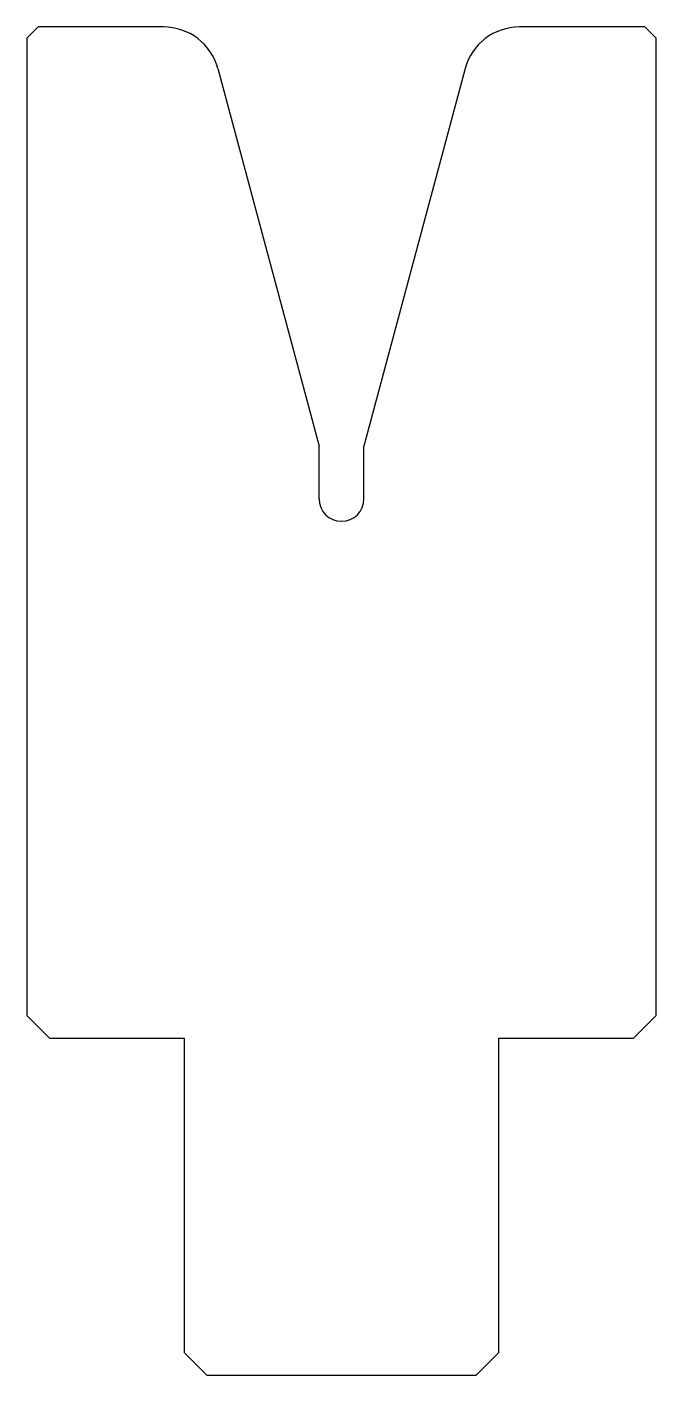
# Model space of a CAD drawing. Extents: x 51.9 to 79.9, y 74.4 to 134.4.
import ezdxf

# ---------------------------------------------------------------- set-up
doc = ezdxf.new("R2010")
doc.units = 0
doc.header["$LTSCALE"] = 25.4
doc.layers.add('PREDEFINITO', color=7, linetype='CONTINUOUS')

msp = doc.modelspace()

# ---------------------------------------------------------------- linework, layer by layer
at = {"layer": 'PREDEFINITO', "color": 7, "linetype": 'CONTINUOUS'}
for p, q in [((51.864, 133.909), (52.364, 134.409)), ((57.946, 134.409), (52.364, 134.409)), ((79.364, 134.409), (73.782, 134.409)), ((79.364, 134.409), (79.864, 133.909)), ((51.864, 133.909), (51.864, 90.409)), ((79.864, 90.409), (79.864, 133.909)), ((60.361, 132.556), (64.864, 115.749)), ((71.368, 132.556), (66.864, 115.749)), ((64.864, 113.409), (64.864, 115.749)), ((66.864, 113.409), (66.864, 115.749)), ((51.864, 90.409), (52.864, 89.409)), ((78.864, 89.409), (79.864, 90.409)), ((52.864, 89.409), (58.864, 89.409)), ((58.864, 89.409), (58.864, 75.409)), ((72.864, 75.409), (72.864, 89.409)), ((72.864, 89.409), (78.864, 89.409)), ((59.864, 74.409), (58.864, 75.409)), ((72.864, 75.409), (71.864, 74.409)), ((59.864, 74.409), (71.864, 74.409))]:
    msp.add_line(p, q, dxfattribs=at)
for centre, radius, start, end in [((57.946, 131.909), 2.5, 15, 90), ((73.782, 131.909), 2.5, 90, 165), ((65.864, 113.409), 1, 180, 0)]:
    msp.add_arc(centre, radius, start, end, dxfattribs=at)

doc.saveas('drawing.dxf')
